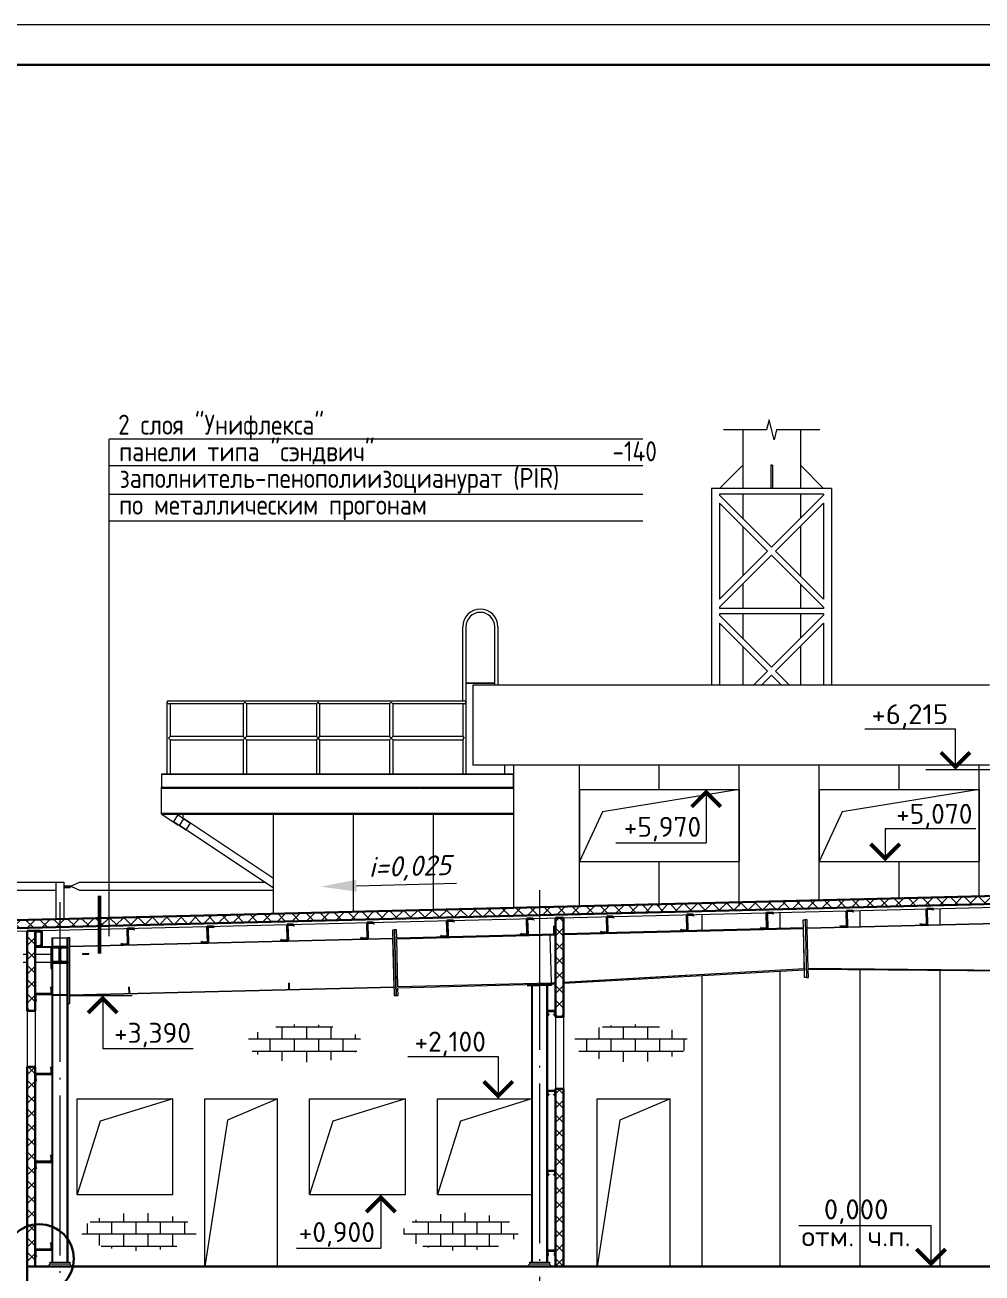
# Model space of a CAD drawing. Extents: x -965262 to 1142518, y -357520 to 71675.
# Drawn here: x -336783 to -324808, y -171602 to -155988 of the extents above; entities that cross this region are included whole.
import ezdxf

# ---------------------------------------------------------------- set-up
doc = ezdxf.new("R2010")
doc.units = 0
doc.header["$LTSCALE"] = 10
doc.linetypes.add('DOTE', pattern=[2.42, 2, -0.2, 0.02, -0.2])
doc.layers.get('0').update_dxf_attribs({"linetype": 'CONTINUOUS', "lineweight": 30})
doc.layers.add('DOTE', color=7, linetype='DOTE', lineweight=9)
doc.styles.add('GOST 2.304', font='isocpeur.ttf', dxfattribs={"width": 0.75, "height": 250})
pattern_1 = [(0, (-294396.03, -168521.29), (0, 152.4), []), (90, (-294396.03, -168521.29), (-152.4, 152.4), [152.4, -152.4])]

# ---------------------------------------------------------------- blocks, each defined once
blk = doc.blocks.new('A$C29DB5A72')
at = {"lineweight": 15}
for p, q in [((-10787, 90), (-9927, 90)), ((-10687, -11), (-10027, -11))]:
    blk.add_line(p, q, dxfattribs=at)
at = {"lineweight": 15, "extrusion": (0, 1, 0)}
for p, q in [((-10027, 90), (-10027, -370)), ((-9927, 90), (-9927, -367)), ((-1124, -493), (-1129, -308)), ((-1129, -308), (-1123, -308)), ((-1118, -493), (-1123, -308)), ((-626, -481), (8299, -261)), ((-124, -469), (-129, -284)), ((-123, -284), (-129, -284)), ((-118, -469), (-123, -284)), ((875, -444), (871, -259)), ((877, -259), (871, -259)), ((881, -444), (877, -259)), ((-7122, -641), (-7127, -456)), ((-7127, -456), (-7121, -456)), ((-7116, -641), (-7121, -456)), ((-6123, -617), (-6127, -432)), ((-6127, -432), (-6121, -432)), ((-6117, -617), (-6121, -432)), ((-5123, -592), (-5127, -407)), ((-5127, -407), (-5121, -407)), ((-5117, -592), (-5121, -407)), ((-4123, -567), (-4128, -382)), ((-4128, -382), (-4122, -382)), ((-4117, -567), (-4122, -382)), ((-3788, -459), (-3797, -459)), ((-3797, -559), (-3797, -459)), ((-3788, -459), (-3788, -559)), ((-3123, -543), (-3128, -358)), ((-3128, -358), (-3122, -358)), ((-3117, -543), (-3122, -358)), ((-2124, -518), (-2128, -333)), ((-2128, -333), (-2122, -333)), ((-2118, -518), (-2122, -333)), ((-674, -482), (-676, -381)), ((-676, -381), (-652, -381)), ((-628, -380), (-652, -381)), ((-652, -381), (-634, -1100)), ((-652, -381), (-634, -1100)), ((-626, -481), (-628, -380)), ((1923, -427), (-625, -490)), ((-10200, -519), (-10206, -519)), ((-10206, -714), (-10206, -519)), ((-10200, -519), (-10200, -714)), ((-10077, -607), (-10077, -4663)), ((-10077, -607), (-10065, -607)), ((-10065, -716), (-10065, -607)), ((-10065, -607), (-9889, -607)), ((-9889, -607), (-9889, -716)), ((-9889, -607), (-9877, -607)), ((-9853, -607), (-9877, -607)), ((-9877, -607), (-9877, -716)), ((-9853, -709), (-9853, -607)), ((-9853, -709), (-5810, -609)), ((-5810, -617), (-9853, -717)), ((-9122, -691), (-9126, -506)), ((-9126, -506), (-9120, -506)), ((-9116, -690), (-9120, -506)), ((-8122, -666), (-8126, -481)), ((-8126, -481), (-8120, -481)), ((-8116, -666), (-8120, -481)), ((-5789, -507), (-5813, -508)), ((-5813, -508), (-5792, -1328)), ((-5810, -609), (-5810, -617)), ((-5795, -1217), (-5810, -617)), ((-5768, -1327), (-5789, -507)), ((-5765, -507), (-5789, -507)), ((-5789, -507), (-5768, -1327)), ((-5762, -608), (-5765, -507)), ((-3777, -559), (-5762, -608)), ((-3777, -571), (-5762, -620)), ((-5747, -1220), (-5762, -620)), ((-3827, -1172), (-3841, -572)), ((-3797, -559), (-3788, -559)), ((-674, -482), (-3677, -556)), ((-673, -494), (-3677, -568)), ((-661, -994), (-673, -494)), ((-658, -1101), (-673, -494)), ((-613, -998), (-625, -490)), ((-10267, -720), (-10267, -714)), ((-10267, -714), (-10077, -714)), ((-10267, -720), (-10077, -720)), ((-10089, -730), (-10089, -990)), ((-10077, -730), (-10089, -730)), ((-10077, -730), (-10077, -990)), ((-10065, -904), (-10065, -728)), ((-9963, -746), (-9972, -746)), ((-9963, -729), (-9963, -746)), ((-9963, -886), (-9963, -746)), ((-9889, -728), (-9889, -904)), ((-9877, -728), (-9877, -904)), ((-9853, -1317), (-9853, -717)), ((-10436, -810), (-10387, -810)), ((-10436, -910), (-10387, -910)), ((-10287, -810), (-10089, -810)), ((-10287, -910), (-10089, -910)), ((-10065, -4663), (-10065, -916)), ((-9972, -886), (-9963, -886)), ((-9963, -886), (-9963, -904)), ((-9889, -916), (-9889, -4663)), ((-9877, -916), (-9877, -1427)), ((-9613, -803), (-9693, -805)), ((-9693, -805), (-9693, -813)), ((-9693, -813), (-9613, -811)), ((-9613, -811), (-9613, -803)), ((-10089, -990), (-10077, -990)), ((-661, -994), (-3677, -1164)), ((-661, -1008), (-3677, -1178)), ((-2082, -1074), (-3677, -1164)), ((-661, -994), (-661, -1008)), ((-661, -994), (-661, -994)), ((-613, -990), (-613, -998)), ((1874, -1012), (-613, -990)), ((-613, -990), (1874, -1012)), ((-613, -998), (1874, -1020)), ((-610, -1100), (-613, -998)), ((-9853, -1317), (-5795, -1217)), ((-5795, -1226), (-9852, -1326)), ((-9108, -1223), (-9112, -1223)), ((-9110, -1298), (-9112, -1223)), ((-9108, -1223), (-9106, -1298)), ((-7109, -1174), (-7113, -1174)), ((-7111, -1249), (-7113, -1174)), ((-7107, -1249), (-7111, -1249)), ((-7109, -1174), (-7107, -1249)), ((-5795, -1217), (-5795, -1226)), ((-3827, -1172), (-5747, -1220)), ((-3826, -1186), (-5747, -1234)), ((-5744, -1327), (-5747, -1234)), ((-4127, -1194), (-3827, -1186)), ((-4127, -1194), (-4126, -1209)), ((-3826, -1201), (-4126, -1209)), ((-4077, -1207), (-4077, -4663)), ((-4065, -4663), (-4065, -1207)), ((-3889, -1203), (-3889, -4663)), ((-3877, -1202), (-3877, -4663)), ((-3777, -1169), (-3827, -1172)), ((-3777, -1169), (-3827, -1172)), ((-3826, -1186), (-3827, -1172)), ((-3827, -1172), (-3826, -1186)), ((-3827, -1186), (-3826, -1201)), ((-3777, -1183), (-3826, -1186)), ((-634, -1100), (-658, -1101)), ((-634, -1100), (-610, -1100)), ((-10262, -1310), (-10262, -1316)), ((-10262, -1310), (-10077, -1310)), ((-10077, -1316), (-10262, -1316)), ((-9889, -1317), (-10064, -1317)), ((-10064, -1317), (-10064, -1326)), ((-9889, -1326), (-10064, -1326)), ((-9889, -1326), (-9889, -1317)), ((-9852, -1326), (-9853, -1317)), ((-9853, -1427), (-9853, -1317)), ((-9106, -1298), (-9110, -1298)), ((-5792, -1328), (-5768, -1327)), ((-5768, -1327), (-5744, -1327)), ((-9877, -1427), (-9877, -4663)), ((-9877, -1427), (-9853, -1427)), ((-3877, -1510), (-3777, -1510)), ((-3777, -1519), (-3877, -1519)), ((-3777, -1519), (-3777, -1510)), ((-10262, -2310), (-10262, -2316)), ((-10262, -2310), (-10077, -2310)), ((-10077, -2316), (-10262, -2316)), ((-3877, -2510), (-3777, -2510)), ((-3777, -2519), (-3877, -2519)), ((-3777, -2519), (-3777, -2510)), ((-10262, -3410), (-10262, -3416)), ((-10262, -3410), (-10077, -3410)), ((-10077, -3416), (-10262, -3416)), ((-3877, -3510), (-3777, -3510)), ((-3777, -3519), (-3877, -3519)), ((-3777, -3519), (-3777, -3510)), ((-10262, -4510), (-10262, -4516)), ((-10262, -4510), (-10077, -4510)), ((-10077, -4516), (-10262, -4516)), ((-3877, -4508), (-3777, -4508)), ((-3777, -4517), (-3877, -4517)), ((-3777, -4517), (-3777, -4508)), ((-10102, -4663), (-10102, -4688)), ((-10102, -4663), (-9852, -4663)), ((-9852, -4663), (-9852, -4688)), ((-4102, -4663), (-4102, -4688)), ((-4102, -4663), (-3852, -4663)), ((-3852, -4663), (-3852, -4688)), ((-9852, -4688), (-10102, -4688)), ((-3852, -4688), (-4102, -4688))]:
    blk.add_line(p, q, dxfattribs=at)
at = {"extrusion": (0, 1, 0)}
for p, q in [((-10076, -716), (-10076, -728)), ((-9876, -716), (-10076, -716)), ((-10076, -728), (-9993, -728)), ((-9980, -741), (-9980, -891)), ((-9972, -891), (-9972, -741)), ((-9959, -728), (-9876, -728)), ((-9876, -728), (-9876, -716)), ((-10076, -904), (-10076, -916)), ((-9993, -904), (-10076, -904)), ((-10076, -916), (-9876, -916)), ((-9876, -904), (-9959, -904)), ((-9876, -916), (-9876, -904))]:
    blk.add_line(p, q, dxfattribs=at)
for p, q in [((-3877, -1523), (-3877, -1564)), ((-3874, -1523), (-3874, -1564)), ((-3781, -1519), (-3872, -1519)), ((-3781, -1521), (-3872, -1521)), ((-3779, -1564), (-3779, -1523)), ((-3777, -1564), (-3777, -1523)), ((-3872, -1566), (-3857, -1566)), ((-3872, -1569), (-3857, -1569)), ((-3857, -1566), (-3857, -1569)), ((-3797, -1569), (-3797, -1566)), ((-3797, -1566), (-3781, -1566)), ((-3797, -1569), (-3781, -1569)), ((-3877, -2523), (-3877, -2564)), ((-3874, -2523), (-3874, -2564)), ((-3781, -2519), (-3872, -2519)), ((-3781, -2521), (-3872, -2521)), ((-3872, -2566), (-3857, -2566)), ((-3872, -2569), (-3857, -2569)), ((-3857, -2566), (-3857, -2569)), ((-3797, -2569), (-3797, -2566)), ((-3797, -2566), (-3781, -2566)), ((-3797, -2569), (-3781, -2569)), ((-3779, -2564), (-3779, -2523)), ((-3777, -2564), (-3777, -2523)), ((-3877, -3523), (-3877, -3564)), ((-3874, -3523), (-3874, -3564)), ((-3781, -3519), (-3872, -3519)), ((-3781, -3521), (-3872, -3521)), ((-3872, -3566), (-3857, -3566)), ((-3872, -3569), (-3857, -3569)), ((-3857, -3566), (-3857, -3569)), ((-3797, -3569), (-3797, -3566)), ((-3797, -3566), (-3781, -3566)), ((-3797, -3569), (-3781, -3569)), ((-3779, -3564), (-3779, -3523)), ((-3777, -3564), (-3777, -3523)), ((-3877, -4522), (-3877, -4562)), ((-3874, -4522), (-3874, -4562)), ((-3781, -4517), (-3872, -4517)), ((-3781, -4519), (-3872, -4519)), ((-3779, -4562), (-3779, -4522)), ((-3777, -4562), (-3777, -4522)), ((-3872, -4565), (-3857, -4565)), ((-3872, -4567), (-3857, -4567)), ((-3857, -4565), (-3857, -4567)), ((-3797, -4567), (-3797, -4565)), ((-3797, -4565), (-3781, -4565)), ((-3797, -4567), (-3781, -4567))]:
    blk.add_line(p, q)
for centre, radius, start, end in [((-9993, -741), 13, 0, 90), ((-9959, -741), 13, 90, 180), ((-9993, -891), 13, 270, 0), ((-9959, -891), 13, 180, 270), ((-3872, -1523), 4.6, 90, 180), ((-3872, -1523), 2.3, 90, 180), ((-3781, -1523), 4.6, 0, 90), ((-3781, -1523), 2.3, 0, 90), ((-3872, -1564), 4.6, 180, 270), ((-3872, -1564), 2.3, 180, 270), ((-3781, -1564), 2.3, 270, 0), ((-3781, -1564), 4.6, 270, 0), ((-3872, -2523), 4.6, 90, 180), ((-3872, -2564), 4.6, 180, 270), ((-3872, -2523), 2.3, 90, 180), ((-3872, -2564), 2.3, 180, 270), ((-3781, -2523), 4.6, 0, 90), ((-3781, -2523), 2.3, 0, 90), ((-3781, -2564), 2.3, 270, 0), ((-3781, -2564), 4.6, 270, 0), ((-3872, -3523), 4.6, 90, 180), ((-3872, -3564), 4.6, 180, 270), ((-3872, -3523), 2.3, 90, 180), ((-3872, -3564), 2.3, 180, 270), ((-3781, -3523), 4.6, 0, 90), ((-3781, -3523), 2.3, 0, 90), ((-3781, -3564), 2.3, 270, 0), ((-3781, -3564), 4.6, 270, 0), ((-3872, -4522), 4.6, 90, 180), ((-3872, -4522), 2.3, 90, 180), ((-3781, -4522), 4.6, 0, 90), ((-3781, -4522), 2.3, 0, 90), ((-3872, -4562), 4.6, 180, 270), ((-3872, -4562), 2.3, 180, 270), ((-3781, -4562), 2.3, 270, 0), ((-3781, -4562), 4.6, 270, 0)]:
    blk.add_arc(centre, radius, start, end)

msp = doc.modelspace()

# ---------------------------------------------------------------- hatches: boundary and pattern name
at = {"lineweight": 15}
h = msp.add_hatch(dxfattribs=at)
h.set_pattern_fill('ANSI37', color=30, scale=40)
h.set_pattern_definition([(45, (-755374.4, -509928.79), (-89.80256, 89.80256), []), (135, (-755374.4, -509928.79), (-89.80256, -89.80256), [])])
h.paths.add_polyline_path([(-336902.4, -167285.4), (-318047.3, -166820.3), (-318050.9, -166720.4), (-336906, -167185.5)])
h = msp.add_hatch(dxfattribs=at)
h.set_pattern_fill('ANSI37', color=30, scale=40)
h.set_pattern_definition([(45, (-330097.6, -168773.5), (-89.8026, 89.8026), []), (135, (-330097.6, -168773.5), (-89.8026, -89.8026), [])])
h.paths.add_polyline_path([(-330046, -168396.3), (-330146, -168396.3), (-330146, -169296.3), (-330046, -169296.3)], flags=17)
h.paths.add_polyline_path([(-330046, -171521.3), (-330146, -171521.3), (-330146, -167158.8), (-330046, -167158.8)])
h = msp.add_hatch(dxfattribs=at)
h.set_pattern_fill('ANSI37', color=30, scale=40)
h.set_pattern_definition([(45, (-336699.22, -168346.4), (-89.8026, 89.8026), []), (135, (-336699.22, -168346.4), (-89.8026, -89.8026), [])])
h.paths.add_polyline_path([(-336656, -168321.3), (-336756, -168321.3), (-336756, -168391.3), (-336656, -168391.3)], flags=17)
h.paths.add_polyline_path([(-336656, -169021.3), (-336756, -169021.3), (-336756, -169091.3), (-336656, -169091.3)], flags=16)
h.paths.add_polyline_path([(-336656, -168391.3), (-336756, -168391.3), (-336756, -169091.3), (-336656, -169091.3)], flags=17)
h.paths.add_polyline_path([(-336656, -171521.3), (-336756, -171521.3), (-336756, -167321.8), (-336656, -167321.8)])
h = msp.add_hatch(dxfattribs=at)
h.set_pattern_fill('AR-B816', color=4, scale=0.75)
h.set_pattern_definition(pattern_1)
edge = h.paths.add_edge_path()
edge.add_ellipse((-333285.4, -168726.8), major_axis=(720.5, 0), ratio=0.3284225, start_angle=0, end_angle=360)
h = msp.add_hatch(dxfattribs=at)
h.set_pattern_fill('AR-B816', color=4, scale=0.75)
h.set_pattern_definition(pattern_1)
edge = h.paths.add_edge_path()
edge.add_ellipse((-329199.4, -168726.8), major_axis=(720.5, 0), ratio=0.3284225, start_angle=0, end_angle=360)
h = msp.add_hatch(dxfattribs=at)
h.set_pattern_fill('AR-B816', color=4, scale=0.75)
h.set_pattern_definition(pattern_1)
edge = h.paths.add_edge_path()
edge.add_ellipse((-335356.1, -171086), major_axis=(720.5, 0), ratio=0.3284225, start_angle=0, end_angle=360)
h = msp.add_hatch(dxfattribs=at)
h.set_pattern_fill('AR-B816', color=4, scale=0.75)
h.set_pattern_definition(pattern_1)
edge = h.paths.add_edge_path()
edge.add_ellipse((-331330.1, -171086), major_axis=(720.5, 0), ratio=0.3284225, start_angle=0, end_angle=360)

# ---------------------------------------------------------------- linework, layer by layer
at = {"lineweight": 15, "ltscale": 2}
for p, q in [((-327801, -161053.8, -3259.8), (-327801, -161786.3, -3259.8)), ((-327081, -161053.8, -3259.8), (-327081, -161786.3, -3259.8)), ((-327801, -161856.3, -3259.8), (-327801, -162161.3, -3259.8)), ((-327081, -161856.3, -3259.8), (-327081, -162161.3, -3259.8)), ((-327801, -162261.3, -3259.8), (-327801, -162881.3, -3259.8)), ((-327081, -162261.3, -3259.8), (-327081, -162881.3, -3259.8)), ((-327801, -162981.3, -3259.8), (-327801, -163286.3, -3259.8)), ((-327081, -162981.3, -3259.8), (-327081, -163286.3, -3259.8)), ((-327801, -163356.3, -3259.8), (-327801, -163661.3, -3259.8)), ((-327081, -163356.3, -3259.8), (-327081, -163661.3, -3259.8)), ((-327801, -163761.3, -3259.8), (-327801, -164246.3, -3259.8)), ((-327081, -163761.3, -3259.8), (-327081, -164246.3, -3259.8))]:
    msp.add_line(p, q, dxfattribs=at)
at = {"lineweight": 15}
for p, q in [((-335728.7, -167385.5, -3259.8), (-335728.7, -161169.5, -3259.8)), ((-329050.4, -161169.5, -3259.8), (-335728.7, -161169.5, -3259.8)), ((-329050.4, -161503.2, -3259.8), (-335728.7, -161503.2, -3259.8)), ((-328091, -161786.3, -3259.8), (-327801, -161496.3, -3259.8)), ((-327431, -161496.3, -3259.8), (-327451, -161496.3, -3259.8)), ((-327451, -161496.3, -3259.8), (-327451, -161786.3, -3259.8)), ((-327431, -161496.3, -3259.8), (-327431, -161786.3, -3259.8)), ((-326791, -161786.3, -3259.8), (-327081, -161496.3, -3259.8)), ((-329050.4, -161862.5, -3259.8), (-335728.7, -161862.5, -3259.8)), ((-329050.4, -162196.2, -3259.8), (-335728.7, -162196.2, -3259.8)), ((-324716, -164246.3, -3259.8), (-331180.8, -164246.3, -3259.8)), ((-334986, -164441.3, -3259.8), (-331285.8, -164441.3, -3259.8)), ((-334051, -164481.3, -3259.8), (-334986, -164481.3, -3259.8)), ((-333136, -164481.3, -3259.8), (-334011, -164481.3, -3259.8)), ((-332221, -164481.3, -3259.8), (-333096, -164481.3, -3259.8)), ((-331285.8, -164481.3, -3259.8), (-332181, -164481.3, -3259.8)), ((-325140.2, -165306.3, -3259.8), (-325140.2, -164793.2, -3259.8)), ((-334051, -164891.3, -3259.8), (-334966, -164891.3, -3259.8)), ((-334966, -164931.3, -3259.8), (-334051, -164931.3, -3259.8)), ((-333136, -164891.3, -3259.8), (-334011, -164891.3, -3259.8)), ((-334011, -164931.3, -3259.8), (-333136, -164931.3, -3259.8)), ((-332221, -164891.3, -3259.8), (-333096, -164891.3, -3259.8)), ((-333096, -164931.3, -3259.8), (-332221, -164931.3, -3259.8)), ((-331305.8, -164891.3, -3259.8), (-332181, -164891.3, -3259.8)), ((-332181, -164931.3, -3259.8), (-331305.8, -164931.3, -3259.8)), ((-324716, -165246.3, -3259.8), (-331180.8, -165246.3, -3259.8)), ((-324391.8, -165306.3, -3259.8), (-325510.8, -165306.3, -3259.8)), ((-335073.5, -165361.3, -3259.8), (-330671, -165361.3, -3259.8)), ((-335073.5, -165361.3, -3259.8), (-335073.5, -165521.3, -3259.8)), ((-335073.5, -165521.3, -3259.8), (-330671, -165521.3, -3259.8)), ((-335073.5, -165861.3, -3259.8), (-335073.5, -165521.3, -3259.8)), ((-335073.5, -165535.3, -3259.8), (-331849.5, -165535.3, -3259.8)), ((-331842.5, -165535.3, -3259.8), (-330671, -165535.3, -3259.8)), ((-328258.4, -165551.3, -3259.8), (-328258.4, -166220.6, -3259.8)), ((-335073.5, -165847.3, -3259.8), (-330671, -165847.3, -3259.8)), ((-335073.5, -165861.3, -3259.8), (-330671, -165861.3, -3259.8)), ((-335070.2, -165861.3, -3259.8), (-334865.9, -165997.5, -3259.8)), ((-334921.4, -165954.5, -3259.8), (-334865.9, -165871.3, -3259.8)), ((-334921.4, -165954.5, -3259.8), (-334850.6, -166001.6, -3259.8)), ((-334865.9, -165871.3, -3259.8), (-334795.2, -165918.4, -3259.8)), ((-334850.6, -166001.6, -3259.8), (-334795.2, -165918.4, -3259.8)), ((-334850.6, -166001.7, -3259.8), (-334795.1, -165918.5, -3259.8)), ((-334807.7, -165910.1, -3259.8), (-334804.9, -165906, -3259.8)), ((-334804.9, -165906, -3259.8), (-334804.9, -165861.3, -3259.8)), ((-334795.1, -165918.5, -3259.8), (-334796.4, -165920.4, -3259.8)), ((-334795.1, -165918.5, -3259.8), (-334712, -165973.9, -3259.8)), ((-334712, -165973.9, -3259.8), (-334795.1, -165918.5, -3259.8)), ((-334767.4, -166057.1, -3259.8), (-334712, -165973.9, -3259.8)), ((-334767.4, -166057.1, -3259.8), (-334712, -165973.9, -3259.8)), ((-334712, -165973.9, -3259.8), (-334713.2, -165975.8, -3259.8)), ((-333671, -166667.9, -3259.8), (-334712, -165973.9, -3259.8)), ((-334865.9, -165997.5, -3259.8), (-334863.1, -165993.3, -3259.8)), ((-334849.3, -165999.8, -3259.8), (-334850.6, -166001.7, -3259.8)), ((-334850.6, -166001.7, -3259.8), (-334767.4, -166057.1, -3259.8)), ((-334767.4, -166057.1, -3259.8), (-334850.6, -166001.7, -3259.8)), ((-334766.2, -166055.2, -3259.8), (-334767.4, -166057.1, -3259.8)), ((-333671, -166788.1, -3259.8), (-334767.4, -166057.1, -3259.8)), ((-326018.6, -166045.5, -3259.8), (-326018.6, -166451.3, -3259.8)), ((-336201, -166758.7, -3259.8), (-336101, -166713.3, -3259.8)), ((-336101, -166713.3, -3259.8), (-333783.2, -166713.3, -3259.8)), ((-336216, -166767.9, -3259.8), (-336296, -166767.9, -3259.8)), ((-336296, -166767.9, -3259.8), (-336296, -166776.9, -3259.8)), ((-336296, -166776.9, -3259.8), (-336216, -166776.9, -3259.8)), ((-336286, -166758.7, -3259.8), (-336286, -166767.9, -3259.8)), ((-336286, -166758.7, -3259.8), (-336201, -166758.7, -3259.8)), ((-336286, -166767.9, -3259.8), (-336201, -166767.9, -3259.8)), ((-336216, -166776.9, -3259.8), (-336216, -166767.9, -3259.8)), ((-336201, -166758.7, -3259.8), (-336201, -166767.9, -3259.8)), ((-336201, -166767.9, -3259.8), (-336101, -166813.3, -3259.8)), ((-336101, -166813.3, -3259.8), (-333671, -166813.3, -3259.8)), ((-336581, -167517.3, -3259.8), (-336581, -167322.3, -3259.8)), ((-336581, -167322.3, -3259.8), (-336575, -167322.3, -3259.8)), ((-336575, -167517.3, -3259.8), (-336575, -167322.3, -3259.8)), ((-336581, -167517.3, -3259.8), (-336575, -167517.3, -3259.8)), ((-336221.8, -168128.9, -3259.8), (-335439.7, -168128.8, -3259.8)), ((-335810.2, -168128.8, -3259.8), (-335810.2, -168798.1, -3259.8)), ((-330861, -168894.9, -3259.8), (-330861, -169421.3, -3259.8)), ((-332330.3, -170621.3, -3259.8), (-332330.3, -171290.6, -3259.8)), ((-325446.2, -171521.3, -3259.8), (-325446.2, -171008.2, -3259.8)), ((-336471, -171491.3, -3259.8), (-336499.8, -171520.1, -3259.8)), ((-336221, -171491.3, -3259.8), (-336192.3, -171520.1, -3259.8)), ((-330471, -171491.3, -3259.8), (-330499.8, -171520.1, -3259.8)), ((-330221, -171491.3, -3259.8), (-330192.3, -171520.1, -3259.8))]:
    msp.add_line(p, q, dxfattribs=at)
at = {"lineweight": 15, "ltscale": 100}
for p, q in [((-328191, -161786.3, -3259.8), (-328191, -164246.3, -3259.8)), ((-328091, -161856.3, -3259.8), (-328091, -161871.3, -3259.8)), ((-328091, -161871.3, -3259.8), (-327441, -162521.3, -3259.8)), ((-326791, -161871.3, -3259.8), (-327441, -162521.3, -3259.8)), ((-326791, -161856.3, -3259.8), (-326791, -161871.3, -3259.8)), ((-326691, -161786.3, -3259.8), (-326691, -164246.3, -3259.8)), ((-328091, -161971.3, -3259.8), (-328091, -163171.3, -3259.8)), ((-328091, -161971.3, -3259.8), (-327491, -162571.3, -3259.8)), ((-326791, -161971.3, -3259.8), (-327391, -162571.3, -3259.8)), ((-326791, -161971.3, -3259.8), (-326791, -163171.3, -3259.8)), ((-327491, -162571.3, -3259.8), (-328091, -163171.3, -3259.8)), ((-327441, -162621.3, -3259.8), (-328091, -163271.3, -3259.8)), ((-327441, -162621.3, -3259.8), (-326791, -163271.3, -3259.8)), ((-327391, -162571.3, -3259.8), (-326791, -163171.3, -3259.8)), ((-328091, -163271.3, -3259.8), (-328091, -163286.3, -3259.8)), ((-326791, -163271.3, -3259.8), (-326791, -163286.3, -3259.8)), ((-328091, -163356.3, -3259.8), (-328091, -163371.3, -3259.8)), ((-328091, -163371.3, -3259.8), (-327441, -164021.3, -3259.8)), ((-328091, -163471.3, -3259.8), (-328091, -164246.3, -3259.8)), ((-328091, -163471.3, -3259.8), (-327491, -164071.3, -3259.8)), ((-326791, -163371.3, -3259.8), (-327441, -164021.3, -3259.8)), ((-326791, -163471.3, -3259.8), (-327391, -164071.3, -3259.8)), ((-326791, -163356.3, -3259.8), (-326791, -163371.3, -3259.8)), ((-326791, -163471.3, -3259.8), (-326791, -164246.3, -3259.8)), ((-327491, -164071.3, -3259.8), (-327666, -164246.3, -3259.8)), ((-327391, -164071.3, -3259.8), (-327216, -164246.3, -3259.8)), ((-331265.8, -164216.3, -3259.8), (-330905.8, -164216.3, -3259.8)), ((-331265.8, -164221.3, -3259.8), (-330905.8, -164221.3, -3259.8)), ((-331180.8, -164246.3, -3259.8), (-331181, -165246.3, -3259.8)), ((-327441, -164121.3, -3259.8), (-327566, -164246.3, -3259.8)), ((-327441, -164121.3, -3259.8), (-327316, -164246.3, -3259.8)), ((-330781, -165246.3, -3259.8), (-330781, -165361.3, -3259.8)), ((-332634.9, -166756.2, -7970.9), (-331381.5, -166724.9, -7970.9))]:
    msp.add_line(p, q, dxfattribs=at)
at = {"lineweight": 15, "ltscale": 0.3}
for p, q in [((-326691, -161786.3, -3259.8), (-328191, -161786.3, -3259.8)), ((-326791, -161856.3, -3259.8), (-328091, -161856.3, -3259.8)), ((-326791, -163286.3, -3259.8), (-328091, -163286.3, -3259.8)), ((-326791, -163356.3, -3259.8), (-328091, -163356.3, -3259.8)), ((-326272.6, -164793.2, -3259.8), (-325140.2, -164793.2, -3259.8)), ((-324886.2, -166045.5, -3259.8), (-326018.6, -166045.5, -3259.8)), ((-329390.8, -166220.6, -3259.8), (-328258.4, -166220.6, -3259.8)), ((-334677.8, -168798.1, -3259.8), (-335810.2, -168798.1, -3259.8)), ((-331993.4, -168894.9, -3259.8), (-330861, -168894.9, -3259.8)), ((-327101.1, -171008.2, -3259.8), (-325446.2, -171008.2, -3259.8)), ((-333385.5, -171290.6, -3259.8), (-332330.3, -171290.6, -3259.8))]:
    msp.add_line(p, q, dxfattribs=at)
at = {"lineweight": 15, "ltscale": 15}
for p, q in [((-331305.8, -164441.3, -3259.8), (-331305.8, -163516.3, -3259.8)), ((-331265.8, -163516.3, -3259.8), (-331265.8, -165361.3, -3259.8)), ((-330905.8, -164246.3, -3259.8), (-330905.8, -163516.3, -3259.8)), ((-330865.8, -163516.3, -3259.8), (-330865.8, -164246.3, -3259.8)), ((-335006, -164461.3, -3259.8), (-335006, -165361.3, -3259.8)), ((-334966, -164481.3, -3259.8), (-334966, -164891.3, -3259.8)), ((-334051, -164481.3, -3259.8), (-334031, -164461.3, -3259.8)), ((-334051, -164481.3, -3259.8), (-334051, -164891.3, -3259.8)), ((-334011, -164481.3, -3259.8), (-334031, -164461.3, -3259.8)), ((-334011, -164481.3, -3259.8), (-334011, -164891.3, -3259.8)), ((-333136, -164481.3, -3259.8), (-333116, -164461.3, -3259.8)), ((-333136, -164481.3, -3259.8), (-333136, -164891.3, -3259.8)), ((-333096, -164481.3, -3259.8), (-333116, -164461.3, -3259.8)), ((-333096, -164481.3, -3259.8), (-333096, -164891.3, -3259.8)), ((-332221, -164481.3, -3259.8), (-332201, -164461.3, -3259.8)), ((-332221, -164481.3, -3259.8), (-332221, -164891.3, -3259.8)), ((-332181, -164481.3, -3259.8), (-332201, -164461.3, -3259.8)), ((-332181, -164481.3, -3259.8), (-332181, -164891.3, -3259.8)), ((-331305.8, -164481.3, -3259.8), (-331305.8, -164891.3, -3259.8)), ((-334966, -164891.3, -3259.8), (-334986, -164911.3, -3259.8)), ((-334966, -164931.3, -3259.8), (-334986, -164911.3, -3259.8)), ((-334966, -164931.3, -3259.8), (-334966, -165361.3, -3259.8)), ((-334051, -164891.3, -3259.8), (-334031, -164911.3, -3259.8)), ((-334051, -164931.3, -3259.8), (-334031, -164911.3, -3259.8)), ((-334051, -164931.3, -3259.8), (-334051, -165361.3, -3259.8)), ((-334011, -164891.3, -3259.8), (-334031, -164911.3, -3259.8)), ((-334011, -164931.3, -3259.8), (-334031, -164911.3, -3259.8)), ((-334011, -164931.3, -3259.8), (-334011, -165361.3, -3259.8)), ((-333136, -164891.3, -3259.8), (-333116, -164911.3, -3259.8)), ((-333136, -164931.3, -3259.8), (-333116, -164911.3, -3259.8)), ((-333136, -164931.3, -3259.8), (-333136, -165361.3, -3259.8)), ((-333096, -164891.3, -3259.8), (-333116, -164911.3, -3259.8)), ((-333096, -164931.3, -3259.8), (-333116, -164911.3, -3259.8)), ((-333096, -164931.3, -3259.8), (-333096, -165361.3, -3259.8)), ((-332221, -164891.3, -3259.8), (-332201, -164911.3, -3259.8)), ((-332221, -164931.3, -3259.8), (-332201, -164911.3, -3259.8)), ((-332221, -164931.3, -3259.8), (-332221, -165361.3, -3259.8)), ((-332181, -164891.3, -3259.8), (-332201, -164911.3, -3259.8)), ((-332181, -164931.3, -3259.8), (-332201, -164911.3, -3259.8)), ((-332181, -164931.3, -3259.8), (-332181, -165361.3, -3259.8)), ((-331305.8, -164891.3, -3259.8), (-331285.8, -164911.3, -3259.8)), ((-331305.8, -164931.3, -3259.8), (-331285.8, -164911.3, -3259.8)), ((-331305.8, -164931.3, -3259.8), (-331305.8, -165361.3, -3259.8))]:
    msp.add_line(p, q, dxfattribs=at)
at = {"color": 30, "lineweight": 15, "ltscale": 100}
msp.add_line((-330671, -165246.3, -3259.8), (-330670.8, -167031.7, -3259.8), dxfattribs=at)
at = {"color": 30, "lineweight": 5}
for p, q in [((-329846, -167011.3, -3259.8), (-329846, -165246.3, -3259.8)), ((-328846, -165551.3, -3259.8), (-328846, -165246.3, -3259.8)), ((-327846, -167011.3, -3259.8), (-327846, -165246.3, -3259.8)), ((-326846, -166937.3, -3259.8), (-326846, -165246.3, -3259.8)), ((-325846, -165551.3, -3259.8), (-325846, -165246.3, -3259.8)), ((-324846, -166888, -3259.8), (-324846, -165246.3, -3259.8)), ((-332671, -167081, -3259.8), (-332671, -165861.3, -3259.8)), ((-331671, -167056.3, -3259.8), (-331671, -165861.3, -3259.8)), ((-328846, -167011.3, -3259.8), (-328846, -166451.3, -3259.8)), ((-325846, -166912.7, -3259.8), (-325846, -166451.3, -3259.8)), ((-326333.5, -167267.8, -3259.8), (-326333.5, -167064.7, -3259.8)), ((-325333.5, -167243.1, -3259.8), (-325333.5, -167040.1, -3259.8)), ((-327333.5, -167292.5, -3259.8), (-327333.5, -167089.4, -3259.8)), ((-327333.5, -171521.3, -3259.8), (-327333.5, -167828.2, -3259.8)), ((-326333.5, -171521.3, -3259.8), (-326333.5, -167806.8, -3259.8)), ((-325333.5, -171521.3, -3259.8), (-325333.5, -167815.8, -3259.8))]:
    msp.add_line(p, q, dxfattribs=at)
at = {"color": 30, "lineweight": 15}
for p, q in [((-329846, -165551.3, -3259.8), (-327846, -165551.3, -3259.8)), ((-329846, -165551.3, -3259.8), (-329846, -166451.3, -3259.8)), ((-327846, -165551.3, -3259.8), (-329556.6, -165831.1, -3259.8)), ((-327846, -165551.3, -3259.8), (-327846, -166451.3, -3259.8)), ((-326846, -165551.3, -3259.8), (-324846, -165551.3, -3259.8)), ((-326846, -165551.3, -3259.8), (-326846, -166451.3, -3259.8)), ((-324846, -165551.3, -3259.8), (-326556.6, -165831.1, -3259.8)), ((-324846, -165551.3, -3259.8), (-324846, -166451.3, -3259.8)), ((-333671, -167105.7, -3259.8), (-333671, -165861.3, -3259.8)), ((-329556.6, -165831.1, -3259.8), (-329846, -166451.3, -3259.8)), ((-326556.6, -165831.1, -3259.8), (-326846, -166451.3, -3259.8)), ((-329846, -166451.3, -3259.8), (-327846, -166451.3, -3259.8)), ((-326846, -166451.3, -3259.8), (-324846, -166451.3, -3259.8)), ((-336901.2, -167325.4, -3259.8), (-318045.8, -166860.3, -3259.8)), ((-336756, -168321.3, -3259.8), (-336756, -169021.3, -3259.8)), ((-336656, -168321.3, -3259.8), (-336656, -169021.3, -3259.8)), ((-330146, -168396.3, -3259.8), (-330146, -169296.3, -3259.8)), ((-330046, -168396.3, -3259.8), (-330046, -169296.3, -3259.8))]:
    msp.add_line(p, q, dxfattribs=at)
at = {"color": 30}
for p, q in [((-336906, -167185.5, -3259.8), (-318050.9, -166720.4, -3259.8)), ((-336902.4, -167285.4, -3259.8), (-318047.3, -166820.3, -3259.8)), ((-330146, -167158.8, -3259.8), (-330146, -168396.3, -3259.8)), ((-330146, -167158.8, -3259.8), (-330046, -167158.8, -3259.8)), ((-330046, -167158.8, -3259.8), (-330046, -168396.3, -3259.8)), ((-336756, -167321.8, -3259.8), (-336756, -168321.3, -3259.8)), ((-336756, -167321.8, -3259.8), (-336656, -167321.8, -3259.8)), ((-336656, -167321.8, -3259.8), (-336656, -168321.3, -3259.8)), ((-336756, -168321.3, -3259.8), (-336656, -168321.3, -3259.8)), ((-330146, -168396.3, -3259.8), (-330046, -168396.3, -3259.8)), ((-336756, -169021.3, -3259.8), (-336756, -171521.3, -3259.8)), ((-336756, -169021.3, -3259.8), (-336656, -169021.3, -3259.8)), ((-336656, -169021.3, -3259.8), (-336656, -171521.3, -3259.8)), ((-330146, -169296.3, -3259.8), (-330046, -169296.3, -3259.8)), ((-330146, -169296.3, -3259.8), (-330146, -171521.6, -3259.8)), ((-330046, -169296.3, -3259.8), (-330046, -171521.3, -3259.8)), ((-336756, -171521.3, -3259.8), (-336656, -171521.3, -3259.8)), ((-330146, -171521.6, -3259.8), (-330046, -171521.6, -3259.8))]:
    msp.add_line(p, q, dxfattribs=at)
at = {"lineweight": 50}
msp.add_line((-335850.6, -166884.5, -3259.8), (-335850.6, -167604.1, -3259.8), dxfattribs=at)
for p, q in [((-326503.9, -167068.9, -3259.8), (-326427.8, -167067, -3259.8)), ((-326499, -167266.8, -3259.8), (-326503.9, -167068.9, -3259.8)), ((-326427.8, -167067, -3259.8), (-326416, -167080.4, -3259.8)), ((-325504.2, -167044.3, -3259.8), (-325428.1, -167042.4, -3259.8)), ((-325499.3, -167242.2, -3259.8), (-325504.2, -167044.3, -3259.8)), ((-325430.3, -167047.5, -3259.8), (-325499, -167049.2, -3259.8)), ((-325499, -167049.2, -3259.8), (-325494.1, -167247.1, -3259.8)), ((-325420.1, -167059.1, -3259.8), (-325430.3, -167047.5, -3259.8)), ((-325428.1, -167042.4, -3259.8), (-325416.3, -167055.7, -3259.8)), ((-325416.3, -167055.7, -3259.8), (-325420.1, -167059.1, -3259.8)), ((-332502.1, -167216.9, -3259.8), (-332426, -167215, -3259.8)), ((-332497.1, -167414.8, -3259.8), (-332502.1, -167216.9, -3259.8)), ((-332428.2, -167220.1, -3259.8), (-332496.9, -167221.8, -3259.8)), ((-332496.9, -167221.8, -3259.8), (-332491.9, -167419.7, -3259.8)), ((-332418, -167231.7, -3259.8), (-332428.2, -167220.1, -3259.8)), ((-332426, -167215, -3259.8), (-332414.2, -167228.3, -3259.8)), ((-331502.4, -167192.2, -3259.8), (-331426.3, -167190.3, -3259.8)), ((-331497.4, -167390.1, -3259.8), (-331502.4, -167192.2, -3259.8)), ((-331428.5, -167195.5, -3259.8), (-331497.2, -167197.2, -3259.8)), ((-331497.2, -167197.2, -3259.8), (-331492.2, -167395, -3259.8)), ((-331418.3, -167207, -3259.8), (-331428.5, -167195.5, -3259.8)), ((-331426.3, -167190.3, -3259.8), (-331414.5, -167203.6, -3259.8)), ((-331414.5, -167203.6, -3259.8), (-331418.3, -167207, -3259.8)), ((-330502.7, -167167.6, -3259.8), (-330426.6, -167165.7, -3259.8)), ((-330497.7, -167365.4, -3259.8), (-330502.7, -167167.6, -3259.8)), ((-330428.8, -167170.8, -3259.8), (-330497.5, -167172.5, -3259.8)), ((-330497.5, -167172.5, -3259.8), (-330492.5, -167370.4, -3259.8)), ((-330418.6, -167182.3, -3259.8), (-330428.8, -167170.8, -3259.8)), ((-330426.6, -167165.7, -3259.8), (-330414.8, -167179, -3259.8)), ((-330414.8, -167179, -3259.8), (-330418.6, -167182.3, -3259.8)), ((-329503, -167142.9, -3259.8), (-329426.9, -167141, -3259.8)), ((-329498, -167340.8, -3259.8), (-329503, -167142.9, -3259.8)), ((-329429.1, -167146.1, -3259.8), (-329497.8, -167147.9, -3259.8)), ((-329497.8, -167147.9, -3259.8), (-329492.8, -167345.7, -3259.8)), ((-329418.9, -167157.7, -3259.8), (-329429.1, -167146.1, -3259.8)), ((-329426.9, -167141, -3259.8), (-329415.1, -167154.3, -3259.8)), ((-329415.1, -167154.3, -3259.8), (-329418.9, -167157.7, -3259.8)), ((-328503.3, -167118.2, -3259.8), (-328427.2, -167116.3, -3259.8)), ((-328498.3, -167316.1, -3259.8), (-328503.3, -167118.2, -3259.8)), ((-328429.4, -167121.5, -3259.8), (-328498.1, -167123.2, -3259.8)), ((-328498.1, -167123.2, -3259.8), (-328493.1, -167321.1, -3259.8)), ((-328419.2, -167133, -3259.8), (-328429.4, -167121.5, -3259.8)), ((-328427.2, -167116.3, -3259.8), (-328415.4, -167129.7, -3259.8)), ((-328415.4, -167129.7, -3259.8), (-328419.2, -167133, -3259.8)), ((-327503.6, -167093.6, -3259.8), (-327427.5, -167091.7, -3259.8)), ((-327498.6, -167291.5, -3259.8), (-327503.6, -167093.6, -3259.8)), ((-327429.7, -167096.8, -3259.8), (-327498.4, -167098.5, -3259.8)), ((-327498.4, -167098.5, -3259.8), (-327493.4, -167296.4, -3259.8)), ((-327419.5, -167108.4, -3259.8), (-327429.7, -167096.8, -3259.8)), ((-327427.5, -167091.7, -3259.8), (-327415.7, -167105, -3259.8)), ((-327415.7, -167105, -3259.8), (-327419.5, -167108.4, -3259.8)), ((-326430, -167072.2, -3259.8), (-326498.7, -167073.9, -3259.8)), ((-326498.7, -167073.9, -3259.8), (-326493.8, -167271.8, -3259.8)), ((-326419.8, -167083.7, -3259.8), (-326430, -167072.2, -3259.8)), ((-326416, -167080.4, -3259.8), (-326419.8, -167083.7, -3259.8)), ((-336656, -167321.8, -3259.8), (-336656, -167371.3, -3259.8)), ((-336656, -167332.3, -3259.8), (-336656, -167507.3, -3259.8)), ((-336651, -167332.3, -3259.8), (-336651, -167507.3, -3259.8)), ((-336646, -167322.3, -3259.8), (-336591, -167322.3, -3259.8)), ((-336646, -167327.3, -3259.8), (-336591, -167327.3, -3259.8)), ((-336586, -167332.3, -3259.8), (-336586, -167347.3, -3259.8)), ((-336586, -167347.3, -3259.8), (-336581, -167347.3, -3259.8)), ((-336581, -167332.3, -3259.8), (-336581, -167347.3, -3259.8)), ((-335501.2, -167290.8, -3259.8), (-335425.1, -167288.9, -3259.8)), ((-335496.2, -167488.7, -3259.8), (-335501.2, -167290.8, -3259.8)), ((-335427.3, -167294.1, -3259.8), (-335496, -167295.8, -3259.8)), ((-335496, -167295.8, -3259.8), (-335491, -167493.7, -3259.8)), ((-335417.1, -167305.6, -3259.8), (-335427.3, -167294.1, -3259.8)), ((-335425.1, -167288.9, -3259.8), (-335413.3, -167302.3, -3259.8)), ((-335413.3, -167302.3, -3259.8), (-335417.1, -167305.6, -3259.8)), ((-334501.5, -167266.2, -3259.8), (-334425.4, -167264.3, -3259.8)), ((-334496.5, -167464.1, -3259.8), (-334501.5, -167266.2, -3259.8)), ((-334427.6, -167269.4, -3259.8), (-334496.3, -167271.1, -3259.8)), ((-334496.3, -167271.1, -3259.8), (-334491.3, -167469, -3259.8)), ((-334417.4, -167281, -3259.8), (-334427.6, -167269.4, -3259.8)), ((-334425.4, -167264.3, -3259.8), (-334413.6, -167277.6, -3259.8)), ((-334413.6, -167277.6, -3259.8), (-334417.4, -167281, -3259.8)), ((-333501.8, -167241.5, -3259.8), (-333425.7, -167239.6, -3259.8)), ((-333496.8, -167439.4, -3259.8), (-333501.8, -167241.5, -3259.8)), ((-333427.9, -167244.8, -3259.8), (-333496.6, -167246.5, -3259.8)), ((-333496.6, -167246.5, -3259.8), (-333491.6, -167444.4, -3259.8)), ((-333417.7, -167256.3, -3259.8), (-333427.9, -167244.8, -3259.8)), ((-333425.7, -167239.6, -3259.8), (-333413.9, -167252.9, -3259.8)), ((-333413.9, -167252.9, -3259.8), (-333417.7, -167256.3, -3259.8)), ((-332414.2, -167228.3, -3259.8), (-332418, -167231.7, -3259.8)), ((-331580.1, -167383.6, -3259.8), (-331576.3, -167380.3, -3259.8)), ((-331576.3, -167380.3, -3259.8), (-331566.1, -167391.8, -3259.8)), ((-330580.4, -167359, -3259.8), (-330576.6, -167355.6, -3259.8)), ((-330568.6, -167372.3, -3259.8), (-330580.4, -167359, -3259.8)), ((-330576.6, -167355.6, -3259.8), (-330566.4, -167367.2, -3259.8)), ((-330492.5, -167370.4, -3259.8), (-330568.6, -167372.3, -3259.8)), ((-330566.4, -167367.2, -3259.8), (-330497.7, -167365.4, -3259.8)), ((-329580.7, -167334.3, -3259.8), (-329576.9, -167331, -3259.8)), ((-329568.9, -167347.6, -3259.8), (-329580.7, -167334.3, -3259.8)), ((-329576.9, -167331, -3259.8), (-329566.7, -167342.5, -3259.8)), ((-329492.8, -167345.7, -3259.8), (-329568.9, -167347.6, -3259.8)), ((-329566.7, -167342.5, -3259.8), (-329498, -167340.8, -3259.8)), ((-328581, -167309.7, -3259.8), (-328577.2, -167306.3, -3259.8)), ((-328569.3, -167323, -3259.8), (-328581, -167309.7, -3259.8)), ((-328577.2, -167306.3, -3259.8), (-328567, -167317.8, -3259.8)), ((-328493.1, -167321.1, -3259.8), (-328569.3, -167323, -3259.8)), ((-328567, -167317.8, -3259.8), (-328498.3, -167316.1, -3259.8)), ((-327581.3, -167285, -3259.8), (-327577.5, -167281.6, -3259.8)), ((-327569.6, -167298.3, -3259.8), (-327581.3, -167285, -3259.8)), ((-327577.5, -167281.6, -3259.8), (-327567.3, -167293.2, -3259.8)), ((-327493.4, -167296.4, -3259.8), (-327569.6, -167298.3, -3259.8)), ((-327567.3, -167293.2, -3259.8), (-327498.6, -167291.5, -3259.8)), ((-326581.6, -167260.3, -3259.8), (-326577.8, -167257, -3259.8)), ((-326569.9, -167273.7, -3259.8), (-326581.6, -167260.3, -3259.8)), ((-326577.8, -167257, -3259.8), (-326567.6, -167268.5, -3259.8)), ((-326493.8, -167271.8, -3259.8), (-326569.9, -167273.7, -3259.8)), ((-326567.6, -167268.5, -3259.8), (-326499, -167266.8, -3259.8)), ((-325581.9, -167235.7, -3259.8), (-325578.1, -167232.3, -3259.8)), ((-325570.2, -167249, -3259.8), (-325581.9, -167235.7, -3259.8)), ((-325578.1, -167232.3, -3259.8), (-325567.9, -167243.9, -3259.8)), ((-325494.1, -167247.1, -3259.8), (-325570.2, -167249, -3259.8)), ((-325567.9, -167243.9, -3259.8), (-325499.3, -167242.2, -3259.8)), ((-336646, -167512.3, -3259.8), (-336591, -167512.3, -3259.8)), ((-336646, -167517.3, -3259.8), (-336591, -167517.3, -3259.8)), ((-336586, -167492.3, -3259.8), (-336581, -167492.3, -3259.8)), ((-336586, -167492.3, -3259.8), (-336586, -167507.3, -3259.8)), ((-336581, -167492.3, -3259.8), (-336581, -167507.3, -3259.8)), ((-335578.9, -167482.3, -3259.8), (-335575.1, -167478.9, -3259.8)), ((-335567.1, -167495.6, -3259.8), (-335578.9, -167482.3, -3259.8)), ((-335575.1, -167478.9, -3259.8), (-335564.9, -167490.4, -3259.8)), ((-335491, -167493.7, -3259.8), (-335567.1, -167495.6, -3259.8)), ((-335564.9, -167490.4, -3259.8), (-335496.2, -167488.7, -3259.8)), ((-334579.2, -167457.6, -3259.8), (-334575.4, -167454.2, -3259.8)), ((-334567.4, -167470.9, -3259.8), (-334579.2, -167457.6, -3259.8)), ((-334575.4, -167454.2, -3259.8), (-334565.2, -167465.8, -3259.8)), ((-334491.3, -167469, -3259.8), (-334567.4, -167470.9, -3259.8)), ((-334565.2, -167465.8, -3259.8), (-334496.5, -167464.1, -3259.8)), ((-333579.5, -167432.9, -3259.8), (-333575.7, -167429.6, -3259.8)), ((-333567.7, -167446.3, -3259.8), (-333579.5, -167432.9, -3259.8)), ((-333575.7, -167429.6, -3259.8), (-333565.5, -167441.1, -3259.8)), ((-333491.6, -167444.4, -3259.8), (-333567.7, -167446.3, -3259.8)), ((-333565.5, -167441.1, -3259.8), (-333496.8, -167439.4, -3259.8)), ((-332579.8, -167408.3, -3259.8), (-332576, -167404.9, -3259.8)), ((-332568, -167421.6, -3259.8), (-332579.8, -167408.3, -3259.8)), ((-332576, -167404.9, -3259.8), (-332565.8, -167416.5, -3259.8)), ((-332491.9, -167419.7, -3259.8), (-332568, -167421.6, -3259.8)), ((-332565.8, -167416.5, -3259.8), (-332497.1, -167414.8, -3259.8)), ((-331568.3, -167396.9, -3259.8), (-331580.1, -167383.6, -3259.8)), ((-331492.2, -167395, -3259.8), (-331568.3, -167396.9, -3259.8)), ((-331566.1, -167391.8, -3259.8), (-331497.4, -167390.1, -3259.8)), ((-336451.1, -168108.2, -3259.8), (-336656, -168108.2, -3259.8)), ((-336656, -168108.2, -3259.8), (-336656, -168184.3, -3259.8)), ((-336651, -168182, -3259.8), (-336651, -168113.3, -3259.8)), ((-336651, -168113.3, -3259.8), (-336446, -168113.3, -3259.8)), ((-336459.6, -168025.8, -3259.8), (-336462.9, -168029.6, -3259.8)), ((-336462.9, -168029.6, -3259.8), (-336451.1, -168039.5, -3259.8)), ((-336446, -168037.2, -3259.8), (-336459.6, -168025.8, -3259.8)), ((-336451.1, -168039.5, -3259.8), (-336451.1, -168108.2, -3259.8)), ((-336446, -168113.3, -3259.8), (-336446, -168037.2, -3259.8)), ((-336656, -168184.3, -3259.8), (-336642.4, -168195.8, -3259.8)), ((-336639.2, -168191.9, -3259.8), (-336651, -168182, -3259.8)), ((-336642.4, -168195.8, -3259.8), (-336639.2, -168191.9, -3259.8)), ((-336459.6, -169025.8, -3259.8), (-336462.9, -169029.6, -3259.8)), ((-336462.9, -169029.6, -3259.8), (-336451.1, -169039.5, -3259.8)), ((-336446, -169037.2, -3259.8), (-336459.6, -169025.8, -3259.8)), ((-336451.1, -169039.5, -3259.8), (-336451.1, -169108.2, -3259.8)), ((-336446, -169113.3, -3259.8), (-336446, -169037.2, -3259.8)), ((-336451.1, -169108.2, -3259.8), (-336656, -169108.2, -3259.8)), ((-336656, -169108.2, -3259.8), (-336656, -169184.3, -3259.8)), ((-336656, -169184.3, -3259.8), (-336642.4, -169195.8, -3259.8)), ((-336651, -169182, -3259.8), (-336651, -169113.3, -3259.8)), ((-336651, -169113.3, -3259.8), (-336446, -169113.3, -3259.8)), ((-336639.2, -169191.9, -3259.8), (-336651, -169182, -3259.8)), ((-336642.4, -169195.8, -3259.8), (-336639.2, -169191.9, -3259.8)), ((-336459.6, -170125.8, -3259.8), (-336462.9, -170129.6, -3259.8)), ((-336462.9, -170129.6, -3259.8), (-336451.1, -170139.5, -3259.8)), ((-336446, -170137.2, -3259.8), (-336459.6, -170125.8, -3259.8)), ((-336451.1, -170139.5, -3259.8), (-336451.1, -170208.2, -3259.8)), ((-336446, -170213.3, -3259.8), (-336446, -170137.2, -3259.8)), ((-336451.1, -170208.2, -3259.8), (-336656, -170208.2, -3259.8)), ((-336656, -170208.2, -3259.8), (-336656, -170284.3, -3259.8)), ((-336656, -170284.3, -3259.8), (-336642.4, -170295.8, -3259.8)), ((-336651, -170282, -3259.8), (-336651, -170213.3, -3259.8)), ((-336651, -170213.3, -3259.8), (-336446, -170213.3, -3259.8)), ((-336639.2, -170291.9, -3259.8), (-336651, -170282, -3259.8)), ((-336642.4, -170295.8, -3259.8), (-336639.2, -170291.9, -3259.8)), ((-336459.6, -171225.8, -3259.8), (-336462.9, -171229.6, -3259.8)), ((-336462.9, -171229.6, -3259.8), (-336451.1, -171239.5, -3259.8)), ((-336446, -171237.2, -3259.8), (-336459.6, -171225.8, -3259.8)), ((-336451.1, -171239.5, -3259.8), (-336451.1, -171308.2, -3259.8)), ((-336446, -171313.3, -3259.8), (-336446, -171237.2, -3259.8)), ((-336451.1, -171308.2, -3259.8), (-336656, -171308.2, -3259.8)), ((-336656, -171308.2, -3259.8), (-336656, -171384.3, -3259.8)), ((-336656, -171384.3, -3259.8), (-336642.4, -171395.8, -3259.8)), ((-336651, -171382, -3259.8), (-336651, -171313.3, -3259.8)), ((-336651, -171313.3, -3259.8), (-336446, -171313.3, -3259.8)), ((-336639.2, -171391.9, -3259.8), (-336651, -171382, -3259.8)), ((-336642.4, -171395.8, -3259.8), (-336639.2, -171391.9, -3259.8))]:
    msp.add_line(p, q)
at = {"color": 4, "lineweight": 15}
for p, q in [((-328311.5, -167316.6, -3259.8), (-328311.5, -167113.5, -3259.8)), ((-328311.5, -171521.3, -3259.8), (-328311.5, -167883.3, -3259.8)), ((-336131, -170621.3, -3259.8), (-336131, -169421.3, -3259.8)), ((-334931, -169421.3, -3259.8), (-335841.6, -169701.1, -3259.8)), ((-334931, -170621.3, -3259.8), (-334931, -169421.3, -3259.8)), ((-334531, -171521.3, -3259.8), (-334531, -169421.3, -3259.8)), ((-333621, -169421.3, -3259.8), (-334249, -169688.4, -3259.8)), ((-333621, -171521.3, -3259.8), (-333621, -169421.3, -3259.8)), ((-333221, -170621.3, -3259.8), (-333221, -169421.3, -3259.8)), ((-332021, -169421.3, -3259.8), (-332931.6, -169701.1, -3259.8)), ((-332021, -170621.3, -3259.8), (-332021, -169421.3, -3259.8)), ((-331621, -170621.3, -3259.8), (-331621, -169421.3, -3259.8)), ((-330446, -169421.3, -3259.8), (-331331.6, -169701.1, -3259.8)), ((-329621.5, -171521.3, -3259.8), (-329621.5, -169421.3, -3259.8)), ((-328711.5, -169421.3, -3259.8), (-329339.5, -169688.4, -3259.8)), ((-328711.5, -171521.3, -3259.8), (-328711.5, -169421.3, -3259.8)), ((-335841.6, -169701.1, -3259.8), (-336131, -170621.3, -3259.8)), ((-334249, -169688.4, -3259.8), (-334531, -171521.3, -3259.8)), ((-332931.6, -169701.1, -3259.8), (-333221, -170621.3, -3259.8)), ((-331331.6, -169701.1, -3259.8), (-331621, -170621.3, -3259.8)), ((-329339.5, -169688.4, -3259.8), (-329621.5, -171521.3, -3259.8))]:
    msp.add_line(p, q, dxfattribs=at)
at = {"ltscale": 0.3}
for p, q in [((-336656, -171321.3, -3259.8), (-336656, -169091.3, -3259.8)), ((-336756, -171521.3, -3259.8), (-336756, -171857.3, -3259.8))]:
    msp.add_line(p, q, dxfattribs=at)
at = {"color": 4, "lineweight": 15, "extrusion": (1.83697e-16, 0, -1)}
for p, q in [((-336131, -169421.3, -3259.8), (-334931, -169421.3, -3259.8)), ((-334531, -169421.3, -3259.8), (-333621, -169421.3, -3259.8)), ((-333221, -169421.3, -3259.8), (-332021, -169421.3, -3259.8)), ((-331621, -169421.3, -3259.8), (-330446, -169421.3, -3259.8)), ((-329621.5, -169421.3, -3259.8), (-328711.5, -169421.3, -3259.8)), ((-336131, -170621.3, -3259.8), (-334931, -170621.3, -3259.8)), ((-333221, -170621.3, -3259.8), (-332021, -170621.3, -3259.8)), ((-331621, -170621.3, -3259.8), (-330446, -170621.3, -3259.8))]:
    msp.add_line(p, q, dxfattribs=at)
at = {"extrusion": (1.83697e-16, 0, -1)}
for p, q in [((-336756, -172521.3, -3259.8), (-336756, -171521.3, -3259.8)), ((-336756, -171521.3, -3259.8), (-282346, -171521.3, -3259.8))]:
    msp.add_line(p, q, dxfattribs=at)
at = {"lineweight": 15, "elevation": -3259.8}
for points in [[(-226932.4, -240087.8), (-226932.4, -155987.8), (-345832.4, -155987.8), (-345832.4, -240087.8)], [(-335073.5, -165521.3), (-330671, -165521.3), (-330671, -165361.3), (-335073.5, -165361.3)]]:
    msp.add_lwpolyline(points, close=True, dxfattribs=at)
at = {"elevation": -3259.8}
msp.add_lwpolyline([(-227432.4, -239587.8), (-227432.4, -156487.8), (-343832.4, -156487.8), (-343832.4, -239587.8)], close=True, dxfattribs=at)
at = {"color": 5, "lineweight": 15, "ltscale": 10, "extrusion": (0.970298, -0.241911, 0)}
for points, elevation in [([(-235368.1, -3257.5), (-235496.9, -3255.2)], -278815.3), ([(-235466.7, -3264.4), (-235595.6, -3262.1)], -278694.4)]:
    msp.add_lwpolyline(points, dxfattribs=dict(at, elevation=elevation))
at = {"color": 5, "lineweight": 15, "ltscale": 10, "extrusion": (-0.004337, 0.017396, -0.999839), "elevation": 1877.7}
msp.add_lwpolyline([(356676.2, -77233.6), (356676.2, -76975.9)], dxfattribs=at)
at = {"color": 5, "lineweight": 15, "ltscale": 10, "extrusion": (-0.073922, 1.9861e-15, -0.997264), "elevation": 27456.1}
for points in [[(161053.8, 326366.7), (161053.8, 326909.3)], [(161053.8, 325699.1), (161053.8, 326241.7)]]:
    msp.add_lwpolyline(points, dxfattribs=at)
at = {"lineweight": 15, "const_width": 50, "elevation": -3259.8}
for points in [[(-325322.5, -165088.6), (-325140.2, -165270.9), (-324957.9, -165088.6)], [(-328440.7, -165769), (-328258.4, -165586.6), (-328076.1, -165769)], [(-325836.3, -166233.6), (-326018.6, -166415.9), (-326200.9, -166233.6)], [(-335627.9, -168346.5), (-335810.2, -168164.1), (-335992.6, -168346.5)], [(-331043.3, -169203.6), (-330861, -169385.9), (-330678.7, -169203.6)], [(-332512.6, -170839), (-332330.3, -170656.6), (-332148, -170839)], [(-325628.6, -171303.6), (-325446.2, -171485.9), (-325263.9, -171303.6)]]:
    msp.add_lwpolyline(points, dxfattribs=at)
at = {"color": 5}
msp.add_circle((-336604, -171423.2, -3259.8), 432.2, dxfattribs=at)
at = {"lineweight": 15, "ltscale": 100}
for radius in [220, 180]:
    msp.add_arc((-331085.8, -163516.3, -3259.8), radius, 0, 180, dxfattribs=at)
at = {"lineweight": 15, "ltscale": 15}
for centre, start, end in [((-334986, -164461.3, -3259.8), 90, 270), ((-331285.8, -164461.3, -3259.8), 270, 90)]:
    msp.add_arc(centre, 20, start, end, dxfattribs=at)
for centre, radius, start, end in [((-336646, -167332.3, -3259.8), 10, 90, 180), ((-336646, -167332.3, -3259.8), 5, 90, 180), ((-336591, -167332.3, -3259.8), 10, 0, 90), ((-336591, -167332.3, -3259.8), 5, 0, 90), ((-336646, -167507.3, -3259.8), 10, 180, 270), ((-336646, -167507.3, -3259.8), 5, 180, 270), ((-336591, -167507.3, -3259.8), 5, 270, 0), ((-336591, -167507.3, -3259.8), 10, 270, 0)]:
    msp.add_arc(centre, radius, start, end)
at = {"lineweight": 15, "ltscale": 100}
msp.add_solid([(-332636.8, -166681.2, -7970.9), (-332633, -166831.2, -7970.9), (-333084.8, -166767.5, -7970.9)], dxfattribs=at)
at = {"layer": 'DOTE', "ltscale": 100, "extrusion": (0, -1, 0)}
for p, q in [((-330346, -166810.1, -4711.1), (-330346, -176018.3, -4711.1)), ((-336346, -166960.4, -4711.1), (-336346, -176018.3, -4711.1))]:
    msp.add_line(p, q, dxfattribs=at)

# ---------------------------------------------------------------- block references
msp.add_blockref('A$C29DB5A72', (-326369.4, -166803, -3259.8))

# ---------------------------------------------------------------- texts
at = {"style": 'GOST 2.304', "width": 0.85}
for s, p in [('2 слоя "Унифлекса"', (-335616.8, -161113.1, -3259.8)), ('панели типа "сэндвич"                      -140', (-335605.2, -161446.8, -3259.8)), ('заполнитель-пенополиизоцианурат (PIR)', (-335597.8, -161779.6, -3259.8)), ('по металлическим прогонам', (-335605.2, -162114.1, -3259.8))]:
    msp.add_text(s, height=250, dxfattribs=at).set_placement(p)
at = {"style": 'GOST 2.304'}
for s, p in [('+5,070', (-325882.7, -165982.1, -3259.8)), ('+5,970', (-329290.5, -166144.7, -3259.8)), ('+3,390', (-335668.1, -168722.2, -3259.8)), ('+2,100', (-331909.3, -168831.5, -3259.8)), ('+0,900', (-333357.7, -171214.7, -3259.8))]:
    msp.add_text(s, height=250, dxfattribs=at).set_placement(p)
at = {"char_height": 250, "attachment_point": 5, "style": 'GOST 2.304'}
for s, insert, width in [('{\\W1.05;+6,215}', (-325711.3, -164639.3, -3259.8), 1000), ('{\\W1.05;0,000}', (-326383.4, -170834.3, -3259.8), 1000), ('{\\W1.05;отм. ч.п.}', (-326383.4, -171142.2, -3259.8), 1762.533)]:
    msp.add_mtext(s, dxfattribs=dict(at, insert=insert, width=width))
at = {"ltscale": 25, "insert": (-331965.8, -166539, -7970.9), "char_height": 250, "width": 828.736, "attachment_point": 5, "rotation": 1.43229, "style": 'GOST 2.304'}
msp.add_mtext('{\\fISOCPEUR|b0|i1|c204|p34;\\W1;i=0,025}', dxfattribs=at)

doc.saveas('drawing.dxf')
